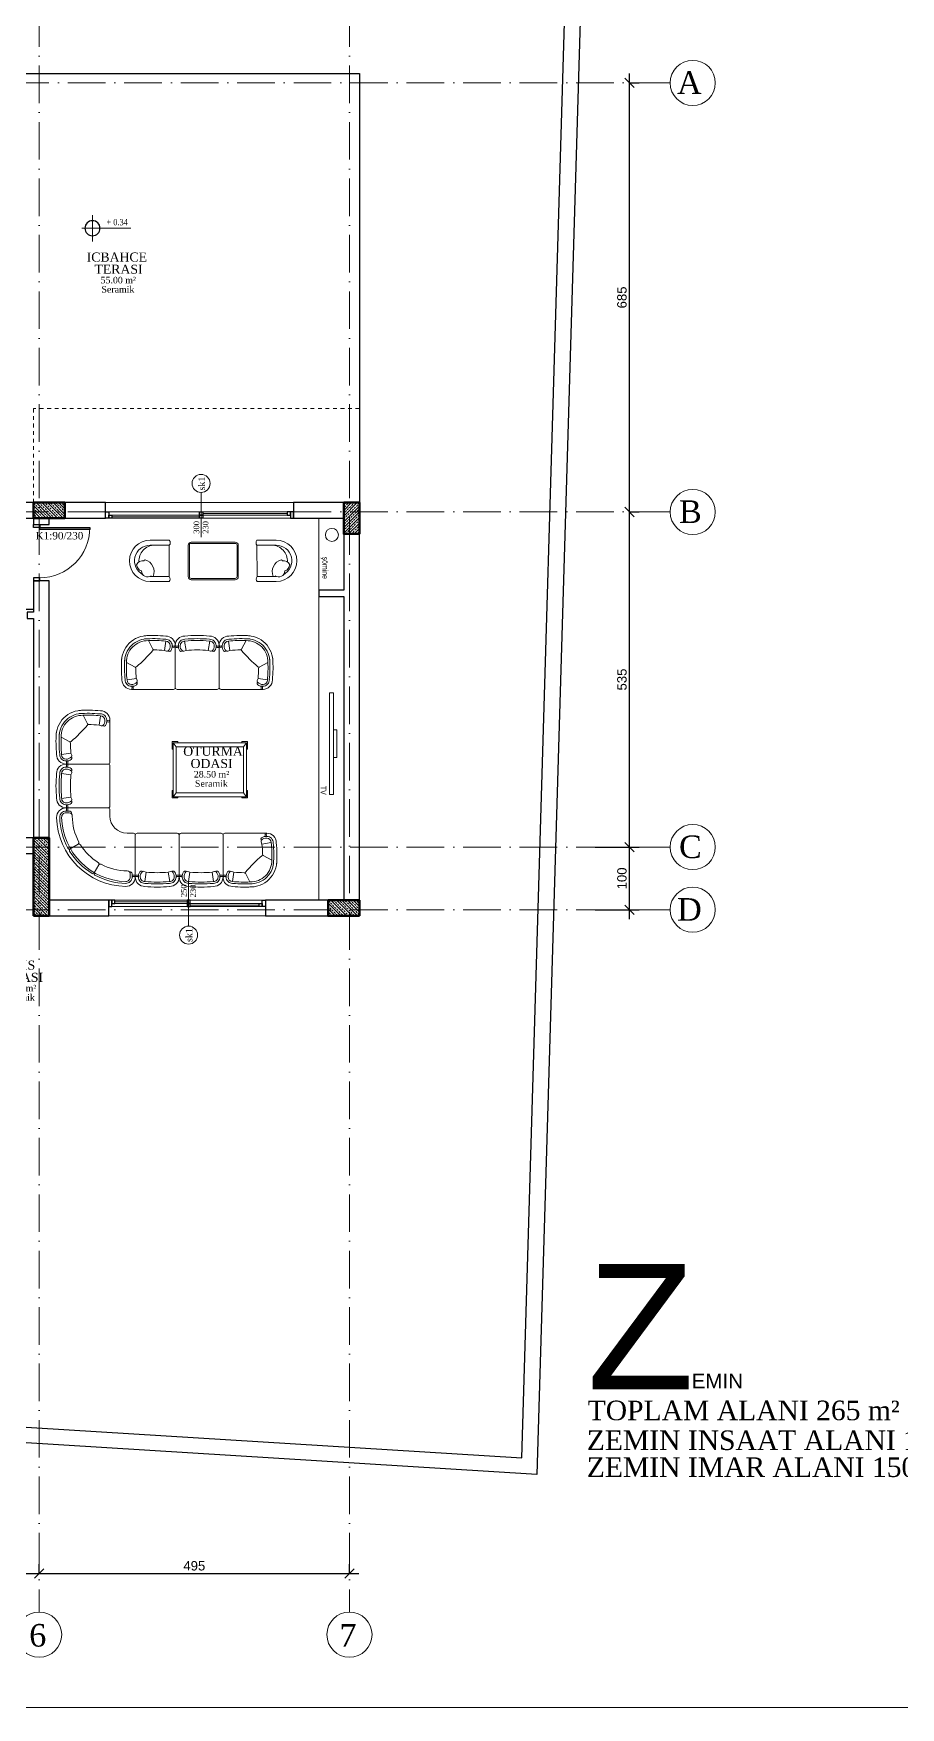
# Model space of a CAD drawing. Header units: centimetres. Extents: x 116407 to 128890, y -80763 to -76541.
# Drawn here: x 118716 to 120100, y -80579 to -77906 of the extents above; entities that cross this region are included whole.
import ezdxf
from ezdxf.enums import TextEntityAlignment as Align

# ---------------------------------------------------------------- set-up
doc = ezdxf.new("R2010")
doc.units = ezdxf.units.CM
doc.linetypes.add('ACAD_ISO10W100', pattern=[18, 12, -3, 0, -3])
doc.linetypes.add('KAPI ACILIS', pattern=[12, 6, -6])
doc.layers.get('0').update_dxf_attribs({"lineweight": 0})
for name, color, linetype, lineweight in [('00 aks yazi', 40, 'Continuous', 9), ('000 DUVAR UPDATED', 30, 'Continuous', 35), ('00_Axis', 70, 'ACAD_ISO10W100', 9), ('00_DUVAR', 150, 'Continuous', 30), ('00_tefriş', 253, 'Continuous', 9), ('00_TEXT', 255, 'Continuous', 13), ('02 MERDIVEN IZDUSUM', 50, 'Continuous', 20), ('02 MERDIVEN KORKULUK', 30, 'Continuous', 25), ('02 MERDIVEN PLAN', 90, 'Continuous', 25), ('04 DIS OLCU', 40, 'Continuous', 9), ('04 KA TAG', 171, 'Continuous', 18), ('04 PEN TAG', 71, 'Continuous', 18), ('04 pencere cam', 4, 'Continuous', 18), ('04 PENCERE DENIZLIK', 190, 'Continuous', 18), ('04 pencere kasa', 3, 'Continuous', 25), ('04 pencere plan', 2, 'Continuous', 18), ('7-Yazı-Ölçü(0.18)', 7, 'Continuous', 18), ('COLUMN4', 3, 'Continuous', 50), ('OL', 30, 'Continuous', 15), ('tarama', 2, 'Continuous', 18), ('YAZI', 7, 'Continuous', 20)]:
    doc.layers.add(name, color=color, linetype=linetype, lineweight=lineweight)
doc.layers.add('grid_yazi', color=7, linetype='Continuous')
doc.layers.add('PL', color=1, linetype='Continuous')
doc.styles.add('Arial_1', font='arial.ttf', dxfattribs={"height": 15})
doc.styles.add('doga', font='arial.ttf', dxfattribs={"height": 20})
doc.styles.add('grid_yazi', font='arial.ttf', dxfattribs={"width": 0.7})
doc.styles.get("Standard").update_dxf_attribs({"font": 'times.ttf'})
doc.dimstyles.new('Ic Olcu 1-100', dxfattribs={"dimscale": 30.48, "dimtxt": 15, "dimasz": 0.492126, "dimexe": 0.492126, "dimexo": 0.0625, "dimgap": 0.15, "dimtad": 1, "dimdec": 0, "dimzin": 0, "dimdsep": 46, "dimtxsty": 'Arial_1', "dimblk1": 'OBLIQUE', "dimblk2": 'OBLIQUE', "dimsah": 1, "dimcen": 0.09, "dimdle": 0.492126, "dimadec": 0, "dimazin": 0, "dimtfac": 1, "dimtdec": 0, "dimtix": 1, "dimtmove": 0, "dimatfit": 3, "dimfxlon": 1, "dimtvp": 1, "dimtolj": 1, "dimtzin": 0, "dimarcsym": 2})

# ---------------------------------------------------------------- blocks, each defined once
blk = doc.blocks.new('oda ismi-flat-1-flat-2-flat-1')
at = {"layer": 'YAZI'}
for tag, height, p in [('ODAISMI', 25.9, (32.8, 3.2)), ('METREKARE', 18.7, (32.6, -58.7)), ('ODAISMI', 25.9, (32.8, -31.5)), ('MALZEME', 18.7, (34.4, -85.1))]:
    blk.add_attdef(tag, text='', height=height, dxfattribs=at).set_placement(p, align=Align.CENTER)
blk = doc.blocks.new('sdvfsfd')
at = {"layer": '00_tefriş'}
for p, q in [((60669, -20830.4), (60659.9, -20830.4)), ((60659.9, -20830.4), (60659.9, -20842.5)), ((60659.9, -20842.5), (60661.2, -20842.5)), ((60661.2, -20832.1), (60666, -20838.4)), ((60661.2, -20832.1), (60661.2, -20918.6)), ((60778.6, -20832.1), (60661.2, -20832.1)), ((60666, -20838.4), (60773.8, -20838.4)), ((60666, -20912.3), (60666, -20838.4)), ((60669, -20832.1), (60669, -20830.4)), ((60770.8, -20830.4), (60770.8, -20832.1)), ((60779.9, -20830.4), (60770.8, -20830.4)), ((60773.8, -20838.4), (60778.6, -20832.1)), ((60773.8, -20838.4), (60773.8, -20912.3)), ((60778.6, -20918.6), (60778.6, -20832.1)), ((60778.6, -20842.5), (60779.9, -20842.5)), ((60779.9, -20842.5), (60779.9, -20830.4)), ((60659.9, -20908.3), (60659.9, -20920.4)), ((60661.2, -20908.3), (60659.9, -20908.3)), ((60659.9, -20920.4), (60669, -20920.4)), ((60666, -20912.3), (60661.2, -20918.6)), ((60661.2, -20918.6), (60778.6, -20918.6)), ((60773.8, -20912.3), (60666, -20912.3)), ((60669, -20920.4), (60669, -20918.6)), ((60770.8, -20918.6), (60770.8, -20920.4)), ((60770.8, -20920.4), (60779.9, -20920.4)), ((60778.6, -20918.6), (60773.8, -20912.3)), ((60779.9, -20908.3), (60778.6, -20908.3)), ((60779.9, -20920.4), (60779.9, -20908.3))]:
    blk.add_line(p, q, dxfattribs=at)
blk = doc.blocks.new('A$C707258B2')
at = {"color": 0, "linetype": 'Continuous'}
for p, q in [((0.404, 0.342), (1.074, 0.342)), ((0.404, 0.292), (0.454, 0.292)), ((1.104, 0.312), (1.104, 0.212)), ((0.404, 0.262), (0.454, 0.262)), ((0.6, -0.238), (0.47, -0.313)), ((1.479, -0.063), (1.379, -0.063)), ((1.509, -0.763), (1.509, -0.093)), ((0.929, -0.567), (0.854, -0.697)), ((1.429, -0.763), (1.429, -0.713)), ((1.459, -0.763), (1.459, -0.712))]:
    blk.add_line(p, q, dxfattribs=at)
for centre, radius, start, end in [((0.404, 0.192), 0.15, 90, 181.1754), ((0.404, 0.192), 0.1, 90, 181.1754), ((0.378, 0.317), 0.0362, 316.3972, 43.6028), ((0.368, 0.317), 0.0662, 337.8298, 22.1702), ((0.455, 0.256), 0.0357, 345.4262, 90.5555), ((1.074, 0.312), 0.03, 360, 90), ((1.379, 0.212), 1.125, 181.1754, 268.8246), ((1.379, 0.212), 1.075, 181.1754, 208.6357), ((0.404, 0.192), 0.07, 90, 181.1754), ((1.379, 0.212), 1.045, 181.1754, 268.8246), ((0.454, 0.212), 0.05, 360, 90), ((1.379, 0.212), 0.875, 180, 208.4082), ((1.379, 0.212), 0.275, 180, 270), ((0.587, -0.216), 0.025, 300, 28.4082), ((0.612, -0.259), 0.025, 31.5918, 120), ((1.379, 0.212), 0.875, 211.5918, 238.4082), ((1.479, -0.093), 0.03, 360, 90), ((0.457, -0.291), 0.025, 208.6357, 300), ((0.482, -0.334), 0.025, 120, 211.3643), ((1.379, 0.212), 1.075, 211.3643, 238.6357), ((0.907, -0.555), 0.025, 330, 58.4082), ((0.832, -0.685), 0.025, 238.6357, 330), ((0.876, -0.71), 0.025, 150, 241.3643), ((1.379, 0.212), 1.075, 241.3643, 268.8246), ((0.951, -0.58), 0.025, 61.5918, 150), ((1.379, 0.212), 0.875, 241.5918, 270), ((1.359, -0.763), 0.15, 268.8246, 360), ((1.359, -0.763), 0.1, 268.8246, 360), ((1.359, -0.763), 0.07, 268.8246, 360), ((1.379, -0.713), 0.05, 360, 90), ((1.425, -0.709), 0.0336, 354.6301, 109.3883), ((1.484, -0.799), 0.0662, 67.8298, 112.1702), ((1.484, -0.789), 0.0362, 46.3972, 133.6028)]:
    blk.add_arc(centre, radius, start, end, dxfattribs=at)
blk = doc.blocks.new('part02')
at = {"color": 0, "linetype": 'Continuous'}
for p, q in [((0, -670), (0, 0)), ((30, 30), (700, 30)), ((621, -143), (609, -109)), ((621, -143), (770, -120)), ((640, -326), (778, -399)), ((173, -591), (139, -579)), ((173, -591), (150, -740)), ((356, -610), (429, -748))]:
    blk.add_line(p, q, dxfattribs=at)
for centre, radius, start, end in [((30, 0), 30, 90, 180), ((726, 5), 56.2, 153.6122, 206.6666), ((726, 5), 36.2, 136.3972, 223.6028), ((700, -120), 150, 0, 90), ((630, -63), 25, 123.9103, 207.0392), ((655, -50), 53.2, 207.0392, 218.9983), ((632, -100), 25, 137.9934, 200), ((690, -152), 103, 84.3868, 137.9934), ((689, -151), 132, 85.4378, 123.9887), ((-1148, -320), 1778, 0.3836, 5.7165), ((700, -121), 101, 357.5006, 89.858), ((700, -120), 70, 0, 90), ((-1228, -320), 2008, 357.7349, 5.7032), ((-1148, -320), 1958, 355.8657, 5.7165), ((-1148, -320), 2008, 355.818, 5.7165), ((2220, -2190), 2454, 130.6961, 139.3039), ((439, -409), 419, 268.2181, 1.7819), ((439, -409), 369, 268.2181, 1.7819), ((439, -409), 339, 268.2181, 1.7819), ((632, -344), 20, 62, 130.6961), ((650, -308), 20, 180.3836, 242), ((25, -696), 56.2, 63.3334, 116.3878), ((25, -696), 36.2, 46.3972, 133.6028), ((150, -670), 150, 180, 271.1754), ((182, -660), 133, 146.0897, 185.6132), ((150, -670), 100, 180, 271.1754), ((93, -600), 25, 62.9608, 146.0897), ((182, -660), 103, 132.0066, 185.6132), ((150, -670), 70, 180, 270), ((80, -625), 53.2, 51.0017, 62.9608), ((130, -602), 25, 70, 132.0066), ((350, 1258), 2008, 264.2968, 272.2651), ((350, 1178), 1958, 264.2835, 274.1343), ((350, 1178), 1778, 264.2835, 269.6164), ((338, -620), 20, 28, 89.6164), ((374, -602), 20, 139.3039, 208), ((350, 1178), 2008, 264.2835, 274.182)]:
    blk.add_arc(centre, radius, start, end, dxfattribs=at)
blk = doc.blocks.new('part 01')
at = {"color": 0, "linetype": 'Continuous'}
for p, q in [((-591, 527), (-740, 550)), ((-670, 700), (0, 700)), ((-591, 527), (-579, 561)), ((30, 30), (30, 670)), ((-591, 173), (-740, 150)), ((-670, 0), (0, 0)), ((-591, 173), (-579, 139))]:
    blk.add_line(p, q, dxfattribs=at)
for centre, radius, start, end in [((1178, 350), 2008, 174.2835, 185.7165), ((-670, 550), 150, 90, 181.1754), ((1178, 350), 1958, 174.2835, 185.7165), ((-670, 550), 100, 90, 181.1754), ((1178, 350), 1928, 174.2835, 185.7165), ((-670, 550), 70, 90, 181.1754), ((-660, 518), 133, 56.0897, 95.6132), ((-696, 675), 36.2, 316.3972, 43.6028), ((-660, 518), 103, 42.0066, 95.6132), ((-706, 675), 66.2, 337.8298, 22.1702), ((-600, 607), 25, 332.9608, 56.0897), ((-625, 620), 53.2, 321.0017, 332.9608), ((-602, 570), 25, 340, 42.0066), ((0, 670), 30, 0, 90), ((1178, 350), 1778, 174.2835, 185.7165), ((-670, 150), 150, 178.8246, 270), ((-670, 150), 100, 178.8246, 270), ((-670, 150), 70, 178.8246, 270), ((-660, 182), 133, 264.3868, 303.9103), ((-660, 182), 103, 264.3868, 317.9934), ((-696, 25), 36.2, 316.3972, 43.6028), ((-706, 25), 66.2, 337.8298, 22.1702), ((-600, 93), 25, 303.9103, 27.0392), ((-602, 130), 25, 317.9934, 20), ((-625, 80), 53.2, 27.0392, 38.9983), ((0, 30), 30, 270, 0)]:
    blk.add_arc(centre, radius, start, end, dxfattribs=at)
blk = doc.blocks.new('A$C1352')
at = {"color": 0}
for points in [[(0.003, 0.053), (0.003, 0.553, -0.414214), (0.053, 0.603), (0.753, 0.603, -0.414214), (0.803, 0.553), (0.803, 0.053, -0.414214), (0.753, 0.003), (0.053, 0.003, -0.414214)], [(0.023, 0.053), (0.023, 0.553, -0.414214), (0.053, 0.583), (0.753, 0.583, -0.414214), (0.783, 0.553), (0.783, 0.053, -0.414214), (0.753, 0.023), (0.053, 0.023, -0.414214)]]:
    blk.add_lwpolyline(points, format="xyb", close=True, dxfattribs=at)
blk = doc.blocks.new('GVSEDSFDV')
at = {"layer": '00_tefriş'}
for p, q in [((77879.4, -79205.2), (77909.9, -79205.3)), ((78080.5, -79205.2), (78050, -79205.3))]:
    blk.add_line(p, q, dxfattribs=at)
for points in [[(77909.9, -79205.3, -0.369229), (77909.9, -79213.3), (77879.4, -79213.2, -1), (77879.5, -79147.2), (77910, -79147.3, -0.369229), (77910, -79155.3)], [(78050, -79205.3, 0.369229), (78050, -79213.3), (78080.5, -79213.2, 1), (78080.4, -79147.2), (78049.9, -79147.3, 0.369229), (78049.9, -79155.3)]]:
    blk.add_lwpolyline(points, format="xyb", close=True, dxfattribs=at)
for points in [[(77867.9, -79202.4, -0.785087), (77879.5, -79155.2), (77910, -79155.3)], [(78092, -79202.4, 0.785087), (78080.4, -79155.2), (78049.9, -79155.3)]]:
    blk.add_lwpolyline(points, format="xyb", dxfattribs=at)
for centre, radius, start, end in [((77886.5, -79180.3), 25, 89.9461, 183.658), ((78073.4, -79180.3), 25, 356.342, 90.0539), ((77867.4, -79190.3), 10.3, 76.6403, 159.4695), ((77869.1, -79185.7), 11.3, 184.9999, 251.3534), ((77870.9, -79179.8), 1.2, 60.6238, 203.7423), ((77866.3, -79197.4), 19.4, 337.0143, 74.2857), ((78093.6, -79197.4), 19.4, 105.7143, 202.9857), ((78089, -79179.8), 1.2, 336.2577, 119.3762), ((78092.5, -79190.3), 10.3, 20.5305, 103.3597), ((78090.8, -79185.7), 11.3, 288.6466, 355.0001), ((77875.5, -79195.9), 10, 182.9922, 304.1401), ((77879.4, -79180.2), 25, 268.8536, 269.9461), ((78084.4, -79195.9), 10, 235.8599, 357.0078), ((78080.5, -79180.2), 25, 270.0539, 271.1464)]:
    blk.add_arc(centre, radius, start, end, dxfattribs=at)
at = {"layer": '00_tefriş', "xscale": 100, "yscale": 100, "zscale": 100}
blk.add_blockref('A$C1352', (77939.7, -79210.6), dxfattribs=at)
blk = doc.blocks.new('_Oblique')
at = {"color": 0, "linetype": 'ByBlock', "lineweight": -2}
blk.add_line((-0.5, -0.5), (0.5, 0.5), dxfattribs=at)
blk = doc.blocks.new('*D28')
at = {"layer": '04 DIS OLCU', "color": 0, "lineweight": -2, "transparency": 16777216}
for p, q in [((118425.3, -80364.7), (118740.3, -80364.7)), ((118440.3, -80364.7), (118440.3, -80349.7)), ((118725.3, -80364.7), (118725.3, -80349.7))]:
    blk.add_line(p, q, dxfattribs=at)
at = {"layer": 'Defpoints', "color": 0, "transparency": 16777216}
for p in [(118440.3, -80364.7), (118725.3, -80364.7), (118725.3, -80364.7)]:
    blk.add_point(p, dxfattribs=at)
at = {"layer": '04 DIS OLCU', "color": 0, "lineweight": -2, "transparency": 16777216, "xscale": 14.9999992057106, "yscale": 14.9999992057106, "zscale": 14.9999992057106, "rotation": 180}
blk.add_blockref('_Oblique', (118440.3, -80364.7), dxfattribs=at)
at = {"layer": '04 DIS OLCU', "color": 0, "lineweight": -2, "transparency": 16777216, "xscale": 14.9999992057106, "yscale": 14.9999992057106, "zscale": 14.9999992057106}
blk.add_blockref('_Oblique', (118725.3, -80364.7), dxfattribs=at)
at = {"layer": '04 DIS OLCU', "color": 0, "transparency": 16777216, "insert": (118582.8, -80352.5), "char_height": 15, "attachment_point": 5, "style": 'Arial_1'}
blk.add_mtext('\\A1;285', dxfattribs=at)
blk = doc.blocks.new('*D29')
at = {"layer": '04 DIS OLCU', "color": 0, "lineweight": -2, "transparency": 16777216}
for p, q in [((118710.3, -80364.7), (119235.3, -80364.7)), ((118725.3, -80364.7), (118725.3, -80349.7)), ((119220.3, -80364.7), (119220.3, -80349.7))]:
    blk.add_line(p, q, dxfattribs=at)
at = {"layer": 'Defpoints', "color": 0, "transparency": 16777216}
for p in [(118725.3, -80364.7), (119220.3, -80364.7), (119220.3, -80364.7)]:
    blk.add_point(p, dxfattribs=at)
at = {"layer": '04 DIS OLCU', "color": 0, "lineweight": -2, "transparency": 16777216, "xscale": 14.9999992057106, "yscale": 14.9999992057106, "zscale": 14.9999992057106, "rotation": 180}
blk.add_blockref('_Oblique', (118725.3, -80364.7), dxfattribs=at)
at = {"layer": '04 DIS OLCU', "color": 0, "lineweight": -2, "transparency": 16777216, "xscale": 14.9999992057106, "yscale": 14.9999992057106, "zscale": 14.9999992057106}
blk.add_blockref('_Oblique', (119220.3, -80364.7), dxfattribs=at)
at = {"layer": '04 DIS OLCU', "color": 0, "transparency": 16777216, "insert": (118972.8, -80352.5), "char_height": 15, "attachment_point": 5, "style": 'Arial_1'}
blk.add_mtext('\\A1;495', dxfattribs=at)
blk = doc.blocks.new('*D42')
at = {"layer": '04 DIS OLCU', "color": 0, "lineweight": -2, "transparency": 16777216}
for p, q in [((119667.3, -79320), (119667.3, -79190)), ((119612.4, -79205), (119682.3, -79205)), ((119612.4, -79305), (119682.3, -79305))]:
    blk.add_line(p, q, dxfattribs=at)
at = {"layer": 'Defpoints', "color": 0, "transparency": 16777216}
for p in [(119610.5, -79205), (119667.3, -79205), (119610.5, -79305)]:
    blk.add_point(p, dxfattribs=at)
at = {"layer": '04 DIS OLCU', "color": 0, "lineweight": -2, "transparency": 16777216, "xscale": 14.9999992057106, "yscale": 14.9999992057106, "zscale": 14.9999992057106}
for p, rotation in [((119667.3, -79205), 90), ((119667.3, -79305), 270)]:
    blk.add_blockref('_Oblique', p, dxfattribs=dict(at, rotation=rotation))
at = {"layer": '04 DIS OLCU', "color": 0, "transparency": 16777216, "insert": (119655.1, -79255), "char_height": 15, "attachment_point": 5, "rotation": 90, "style": 'Arial_1'}
blk.add_mtext('\\A1;100', dxfattribs=at)
blk = doc.blocks.new('*D43')
at = {"layer": '04 DIS OLCU', "color": 0, "lineweight": -2, "transparency": 16777216}
for p, q in [((119667.3, -79220), (119667.3, -78655)), ((119667.3, -78670), (119682.3, -78670)), ((119612.4, -79205), (119682.3, -79205))]:
    blk.add_line(p, q, dxfattribs=at)
at = {"layer": 'Defpoints', "color": 0, "transparency": 16777216}
for p in [(119667.3, -78670), (119667.3, -78670), (119610.5, -79205)]:
    blk.add_point(p, dxfattribs=at)
at = {"layer": '04 DIS OLCU', "color": 0, "lineweight": -2, "transparency": 16777216, "xscale": 14.9999992057106, "yscale": 14.9999992057106, "zscale": 14.9999992057106}
for p, rotation in [((119667.3, -78670), 90), ((119667.3, -79205), 270)]:
    blk.add_blockref('_Oblique', p, dxfattribs=dict(at, rotation=rotation))
at = {"layer": '04 DIS OLCU', "color": 0, "transparency": 16777216, "insert": (119655.1, -78937.5), "char_height": 15, "attachment_point": 5, "rotation": 90, "style": 'Arial_1'}
blk.add_mtext('\\A1;535', dxfattribs=at)
blk = doc.blocks.new('*D44')
at = {"layer": '04 DIS OLCU', "color": 0, "lineweight": -2, "transparency": 16777216}
for p, q in [((119667.3, -78685), (119667.3, -77970)), ((119667.3, -77985), (119682.3, -77985)), ((119667.3, -78670), (119682.3, -78670))]:
    blk.add_line(p, q, dxfattribs=at)
at = {"layer": 'Defpoints', "color": 0, "transparency": 16777216}
for p in [(119667.3, -77985), (119667.3, -77985), (119667.3, -78670)]:
    blk.add_point(p, dxfattribs=at)
at = {"layer": '04 DIS OLCU', "color": 0, "lineweight": -2, "transparency": 16777216, "xscale": 14.9999992057106, "yscale": 14.9999992057106, "zscale": 14.9999992057106}
for p, rotation in [((119667.3, -77985), 90), ((119667.3, -78670), 270)]:
    blk.add_blockref('_Oblique', p, dxfattribs=dict(at, rotation=rotation))
at = {"layer": '04 DIS OLCU', "color": 0, "transparency": 16777216, "insert": (119655.1, -78327.5), "char_height": 15, "attachment_point": 5, "rotation": 90, "style": 'Arial_1'}
blk.add_mtext('\\A1;685', dxfattribs=at)

msp = doc.modelspace()

# ---------------------------------------------------------------- hatches: boundary and pattern name
at = {"layer": 'tarama'}
h = msp.add_hatch(dxfattribs=at)
h.set_pattern_fill('ANSI33', color=256, angle=270)
h.set_pattern_definition([(315, (52881.2175, 852.147), (4.49012806, 4.49012806), []), (315, (52881.2175, 847.657), (4.49012806, 4.49012806), [3.175, -1.5875])])
h.paths.add_polyline_path([(118766.2, -78680), (118766.2, -78655), (118716.2, -78655), (118716.2, -78680)])
h = msp.add_hatch(dxfattribs=at)
h.set_pattern_fill('ANSI33', color=256, angle=180)
h.set_pattern_definition([(225, (198988.318, -13528.4026), (4.49012806, -4.49012806), []), (225, (198983.828, -13528.4026), (4.49012806, -4.49012806), [3.175, -1.5875])])
h.paths.add_polyline_path([(119211.2, -78655.1), (119236.2, -78655.1), (119236.2, -78705.1), (119211.2, -78705.1)])
h = msp.add_hatch(dxfattribs=at)
h.set_pattern_fill('ANSI33', color=256, angle=270)
h.set_pattern_definition([(315, (53392.114, -102.7074), (4.49012806, 4.49012806), []), (315, (53392.114, -107.1975), (4.49012806, 4.49012806), [3.175, -1.5875])])
h.paths.add_polyline_path([(118717.1, -79314.9), (118742.1, -79314.9), (118742.1, -79189.9), (118717.1, -79189.9)])
h = msp.add_hatch(dxfattribs=at)
h.set_pattern_fill('ANSI33', color=256, angle=270)
h.set_pattern_definition([(315, (53351.2175, 217.147), (4.49012806, 4.49012806), []), (315, (53351.2175, 212.657), (4.49012806, 4.49012806), [3.175, -1.5875])])
h.paths.add_polyline_path([(119236.2, -79315), (119236.2, -79290), (119186.2, -79290), (119186.2, -79315)])

# ---------------------------------------------------------------- linework, layer by layer
at = {"layer": '00 aks yazi'}
msp.add_lwpolyline([(116406.9, -76541.3), (122537.3, -76541.3), (122537.3, -80578.7), (116406.9, -80578.7)], close=True, dxfattribs=at)
at = {"layer": '00_Axis', "linetype": 'ACAD_ISO10W100', "ltscale": 5}
for p, q in [((118725.3, -77416.8), (118725.3, -80426.4)), ((119220.3, -77416.8), (119220.3, -80426.4)), ((119732, -77985), (117050.3, -77985)), ((119732, -78670), (117050.3, -78670)), ((119732, -79205), (117050.3, -79205)), ((119732, -79305), (117050.3, -79305))]:
    msp.add_line(p, q, dxfattribs=at)
at = {"layer": '00_Axis', "linetype": 'ByBlock', "ltscale": 5}
for centre in [(119768, -77985), (119768, -78670), (119768, -79205), (119768, -79305), (118725.3, -80462.4), (119220.3, -80462.4)]:
    msp.add_circle(centre, 36, dxfattribs=at)
at = {"layer": '00_DUVAR'}
msp.add_lwpolyline([(117265.4, -80066.5), (117314.6, -76705.5), (119605.3, -77314.4), (119519.4, -80206.8), (118481.2, -80142.2), (118481.2, -80043), (118506.2, -80043), (118506.2, -80118.7), (119495.2, -80180.3), (119579.7, -77333.4), (117339.2, -76737.9), (117290.3, -80068)], dxfattribs=at)
for points in [[(118716.2, -78690), (118741.2, -78690), (118741.2, -78680), (118831.2, -78680), (118831.2, -78655), (118696.2, -78655), (118696.2, -78680), (118716.2, -78680)], [(119086.2, -79315), (119236.2, -79315), (119236.2, -78655), (119131.2, -78655), (119131.2, -78680), (119211.2, -78680), (119211.2, -78795), (119171.2, -78795), (119171.2, -78805), (119211.2, -78805), (119211.2, -79290), (119086.2, -79290)], [(118716.2, -79215), (118716.2, -79315), (118836.2, -79315), (118836.2, -79290), (118741.2, -79290), (118741.2, -78780), (118716.2, -78780), (118716.2, -78830), (118706.2, -78830), (118706.2, -78840), (118716.2, -78840), (118716.2, -79190), (118691.2, -79190), (118691.2, -79215)]]:
    msp.add_lwpolyline(points, close=True, dxfattribs=at)
at = {"layer": '00_tefriş'}
for p, q in [((119188.6, -78959), (119188.6, -79121)), ((119194.9, -78959), (119188.6, -78959)), ((119194.9, -79062), (119194.9, -78959)), ((119194.9, -79018), (119194.9, -79062)), ((119194.9, -79018), (119194.9, -79062)), ((119200.4, -79018), (119194.9, -79018)), ((119200.4, -79062), (119200.4, -79018)), ((119194.9, -79062), (119200.4, -79062)), ((119194.9, -79121), (119194.9, -79062)), ((119188.6, -79121), (119194.9, -79121))]:
    msp.add_line(p, q, dxfattribs=at)
msp.add_lwpolyline([(119171.2, -79290), (119171.2, -78680), (119211.2, -78680)], dxfattribs=at)
msp.add_circle((119192.3, -78706.6), 10.4, dxfattribs=at)
at = {"layer": '02 MERDIVEN IZDUSUM', "linetype": 'KAPI ACILIS'}
msp.add_lwpolyline([(119236.2, -78655), (119236.2, -78505), (118716.2, -78505), (118716.2, -78655)], dxfattribs=at)
at = {"layer": '02 MERDIVEN KORKULUK'}
msp.add_lwpolyline([(118456.2, -77970), (119236.2, -77970), (119236.2, -78655)], dxfattribs=at)
at = {"layer": '02 MERDIVEN PLAN'}
msp.add_lwpolyline([(118596.2, -78825), (118716.2, -78825)], dxfattribs=at)
at = {"layer": '04 PEN TAG'}
for p, q in [((118983.7, -78638.8), (118983.7, -78710)), ((118963.7, -79331.2), (118963.7, -79260))]:
    msp.add_line(p, q, dxfattribs=at)
for centre in [(118983.7, -78624.4), (118963.7, -79345.6)]:
    msp.add_circle(centre, 14.4, dxfattribs=at)
at = {"layer": '04 pencere cam'}
for p, q in [((118841.2, -78677.5), (118981.2, -78677.5)), ((118986.2, -78672.5), (119121.2, -78672.5)), ((118846.2, -79292.5), (118961.2, -79292.5)), ((118966.2, -79297.5), (119076.2, -79297.5))]:
    msp.add_line(p, q, dxfattribs=at)
at = {"layer": '04 PENCERE DENIZLIK'}
for p, q in [((119131.2, -78655), (118831.2, -78655)), ((119086.2, -79315), (118836.2, -79315))]:
    msp.add_line(p, q, dxfattribs=at)
at = {"layer": '04 pencere kasa'}
for points in [[(118836.2, -78670), (118836.2, -78680), (118831.2, -78680), (118831.2, -78670)], [(118841.2, -78675), (118841.2, -78680), (118836.2, -78680), (118836.2, -78675)], [(118841.2, -78675), (118841.2, -78680), (118836.2, -78680), (118836.2, -78675)], [(118986.2, -78670), (118986.2, -78675), (118981.2, -78675), (118981.2, -78670)], [(118986.2, -78675), (118986.2, -78680), (118981.2, -78680), (118981.2, -78675)], [(119121.2, -78670), (119121.2, -78675), (119126.2, -78675), (119126.2, -78670)], [(119126.2, -78670), (119126.2, -78680), (119131.2, -78680), (119131.2, -78670)], [(118726.2, -78695), (118716.2, -78695), (118716.2, -78690), (118726.2, -78690)], [(118806.2, -78698), (118726.2, -78698), (118726.2, -78695), (118806.2, -78695)], [(118726.2, -78775), (118716.2, -78775), (118716.2, -78780), (118726.2, -78780)], [(118841.2, -79300), (118841.2, -79290), (118836.2, -79290), (118836.2, -79300)], [(118846.2, -79295), (118846.2, -79290), (118841.2, -79290), (118841.2, -79295)], [(118846.2, -79295), (118846.2, -79290), (118841.2, -79290), (118841.2, -79295)], [(118966.2, -79295), (118966.2, -79290), (118961.2, -79290), (118961.2, -79295)], [(118966.2, -79300), (118966.2, -79295), (118961.2, -79295), (118961.2, -79300)], [(119076.2, -79300), (119076.2, -79295), (119081.2, -79295), (119081.2, -79300)], [(119081.2, -79300), (119081.2, -79290), (119086.2, -79290), (119086.2, -79300)]]:
    msp.add_lwpolyline(points, close=True, dxfattribs=at)
at = {"layer": '04 pencere plan'}
for p, q in [((118831.2, -78670), (119131.2, -78670)), ((118831.2, -78680), (119131.2, -78680)), ((118841.2, -78675), (119121.2, -78675)), ((118836.2, -79290), (119086.2, -79290)), ((118846.2, -79295), (119076.2, -79295)), ((118836.2, -79300), (119086.2, -79300))]:
    msp.add_line(p, q, dxfattribs=at)
msp.add_arc((118726.2, -78695), 80, 270, 0, dxfattribs=at)
at = {"layer": 'COLUMN4', "color": 6}
for points in [[(118766.2, -78680), (118766.2, -78655), (118716.2, -78655), (118716.2, -78680)], [(119211.2, -78655), (119236.2, -78655), (119236.2, -78705), (119211.2, -78705)], [(118716.2, -79315), (118741.2, -79315), (118741.2, -79190), (118716.2, -79190)], [(119236.2, -79315), (119236.2, -79290), (119186.2, -79290), (119186.2, -79315)]]:
    msp.add_lwpolyline(points, close=True, dxfattribs=at)
at = {"layer": 'OL', "linetype": 'Continuous'}
msp.add_line((118793.5, -78217), (118871.4, -78217), dxfattribs=at)
msp.add_lwpolyline([(118810.3, -78195.9), (118810.3, -78238.1)], dxfattribs=at)
msp.add_circle((118810.3, -78217), 12, dxfattribs=at)
at = {"layer": 'PL'}
for start, end in [(0, 180), (180, 0)]:
    msp.add_arc((118810.3, -78217), 12, start, end, dxfattribs=at)

# ---------------------------------------------------------------- block references
at = {"layer": '000 DUVAR UPDATED'}
ref = msp.add_blockref('oda ismi-flat-1-flat-2-flat-1', (118832.9, -78272.1), dxfattribs=dict(at, xscale=0.5599999999999999, yscale=0.5599999999999999, zscale=0.5599999999999999))
ref.add_attrib('METREKARE', '55.00 m²', dxfattribs={"layer": 'YAZI', "height": 10.45}).set_placement((118851.4, -78305), align=Align.CENTER)
ref.add_attrib('MALZEME', 'Seramik', dxfattribs={"layer": 'YAZI', "height": 10.45}).set_placement((118850.9, -78319.8), align=Align.CENTER)
ref.add_attrib('ODAISMI', 'TERASI', dxfattribs={"layer": 'YAZI', "height": 14.52}).set_placement((118851.9, -78289.7), align=Align.CENTER)
ref.add_attrib('ODAISMI', 'ICBAHCE', dxfattribs={"layer": 'YAZI', "height": 14.52}).set_placement((118849.2, -78270.3), align=Align.CENTER)
ref = msp.add_blockref('oda ismi-flat-1-flat-2-flat-1', (119019, -79061.1), dxfattribs=dict(at, xscale=-0.5599999999999999, yscale=0.5599999999999999, zscale=0.5599999999999999))
ref.add_attrib('METREKARE', '28.50 m²', dxfattribs={"layer": 'YAZI', "height": 10.45}).set_placement((119000.2, -79094), align=Align.CENTER)
ref.add_attrib('MALZEME', 'Seramik', dxfattribs={"layer": 'YAZI', "height": 10.45}).set_placement((119000.1, -79108.8), align=Align.CENTER)
ref.add_attrib('ODAISMI', 'ODASI', dxfattribs={"layer": 'YAZI', "height": 14.52}).set_placement((119000.3, -79078.8), align=Align.CENTER)
ref.add_attrib('ODAISMI', 'OTURMA', dxfattribs={"layer": 'YAZI', "height": 14.52}).set_placement((119002.6, -79059.3), align=Align.CENTER)
ref = msp.add_blockref('oda ismi-flat-1-flat-2-flat-1', (118674, -79402.5), dxfattribs=dict(at, xscale=0.5599999999999999, yscale=0.5599999999999999, zscale=0.5599999999999999))
ref.add_attrib('METREKARE', '18.00 m²', dxfattribs={"layer": 'YAZI', "height": 10.45}).set_placement((118692.5, -79435.4), align=Align.CENTER)
ref.add_attrib('MALZEME', 'Seramik', dxfattribs={"layer": 'YAZI', "height": 10.45}).set_placement((118692, -79450.2), align=Align.CENTER)
ref.add_attrib('ODAISMI', 'TERASI', dxfattribs={"layer": 'YAZI', "height": 14.52}).set_placement((118693.1, -79420.2), align=Align.CENTER)
ref.add_attrib('ODAISMI', 'GIRIS', dxfattribs={"layer": 'YAZI', "height": 14.52}).set_placement((118690.3, -79400.7), align=Align.CENTER)
at = {"layer": '00_DUVAR'}
msp.add_blockref('GVSEDSFDV', (41022.9, 432.2), dxfattribs=at)
at = {"layer": '00_tefriş'}
for name, p, xscale, yscale, zscale, rotation in [('part02', (118942.4, -78950.2), 0.1, 0.1, 0.1, 180), ('part 01', (118942.4, -78950.2), 0.1, 0.1, 0.1, 270), ('part02', (119012.4, -78950.2), -0.1, 0.1, 0.1, 180), ('part02', (118835.1, -79072.4), -0.1, 0.1, 0.1, 269.9999999999968), ('A$C707258B2', (118844.4, -79293.3), -100, 100, 100, 269.9999999999968), ('part 01', (118878.6, -79185.9), -0.1, 0.1, 0.1, 270), ('part 01', (118948.6, -79185.9), -0.1, 0.1, 0.1, 270)]:
    msp.add_blockref(name, p, dxfattribs=dict(at, xscale=xscale, yscale=yscale, zscale=zscale, rotation=rotation))
at = {"layer": '00_tefriş', "rotation": 180}
msp.add_blockref('sdvfsfd', (179717.4, -99957), dxfattribs=at)
at = {"layer": '00_tefriş', "xscale": 0.1, "yscale": 0.1, "zscale": 0.1}
for name, p in [('part 01', (118835.1, -79142.4)), ('part02', (119018.6, -79185.9))]:
    msp.add_blockref(name, p, dxfattribs=at)

# ---------------------------------------------------------------- texts
at = {"layer": '00 aks yazi', "char_height": 36, "width": 76.753, "attachment_point": 3}
for s, insert in [('A', (119782.4, -77966.5)), ('B', (119782.4, -78651.5)), ('C', (119782.4, -79186.5)), ('D', (119782.4, -79286.5)), ('6', (118736.6, -80445.4)), ('7', (119231.6, -80445.4))]:
    msp.add_mtext(s, dxfattribs=dict(at, insert=insert))
at = {"layer": '00_TEXT', "style": 'doga'}
for s, height, p in [('Z', 200, (119599.4, -80070.8)), ('Z', 200, (119599.4, -80070.9)), ('EMIN', 23.42, (119766.4, -80069.1))]:
    msp.add_text(s, height=height, dxfattribs=at).set_placement(p)
at = {"layer": '00_TEXT'}
for s, p in [('TOPLAM ALANI 265 m²', (119600.4, -80120)), ('ZEMIN INSAAT ALANI 150 m²', (119599, -80167.6)), ('ZEMIN IMAR ALANI 150 m²', (119599, -80210.6))]:
    msp.add_text(s, height=31.25, dxfattribs=at).set_placement(p)
at = {"layer": '04 KA TAG', "width": 0.990646}
msp.add_text('K1:90/230', height=11.89, dxfattribs=at).set_placement((118795.7, -78713.8), align=Align.RIGHT)
at = {"layer": '04 PEN TAG', "color": 5}
for p in [(118984.3, -78624.6), (118964.3, -79345.5)]:
    msp.add_text('sk1', height=10.5, rotation=90, dxfattribs=at).set_placement(p, align=Align.MIDDLE)
at = {"layer": '04 PEN TAG', "color": 3}
for s, p in [('300', (118980.6, -78704.8)), ('250', (118960.6, -79284.9))]:
    msp.add_text(s, height=9, rotation=90, dxfattribs=at).set_placement(p)
at = {"layer": '04 PEN TAG', "color": 1}
for p in [(118995.3, -78694.7), (118975.3, -79275.1)]:
    msp.add_text('230', height=9, rotation=90, dxfattribs=at).set_placement(p, align=Align.CENTER)
at = {"layer": '7-Yazı-Ölçü(0.18)', "width": 0.75}
msp.add_text('+ 0.34', height=10, dxfattribs=at).set_placement((118832.8, -78212.2))
at = {"layer": 'grid_yazi', "style": 'grid_yazi', "width": 0.7}
msp.add_text('TV', height=9, rotation=270, dxfattribs=at).set_placement((119174.2, -79107.4))
at = {"layer": 'grid_yazi', "insert": (119180.4, -78759.1), "char_height": 9, "width": 124.482, "attachment_point": 5, "rotation": 270, "style": 'grid_yazi'}
msp.add_mtext('şömine', dxfattribs=at)

# ---------------------------------------------------------------- dimensions: what is measured, and where the dimension line sits
at = {"layer": '04 DIS OLCU'}
for base, p1, p2, picture, middle in [((119667.3, -77985), (119667.3, -78670), (119667.3, -77985), '*D44', (119655.1, -78327.5)), ((119667.3, -78670), (119610.5, -79205), (119667.3, -78670), '*D43', (119655.1, -78937.5)), ((119667.3, -79205), (119610.5, -79305), (119610.5, -79205), '*D42', (119655.1, -79255))]:
    dim = msp.add_linear_dim(base=base, p1=p1, p2=p2, angle=90, dimstyle='Ic Olcu 1-100', override={"dimpost": '<>', "dimtmove": 1}, dxfattribs=at)
    dim.commit()
    dim.dimension.update_dxf_attribs({"geometry": picture, "text_midpoint": middle})
for base, p1, p2, picture, middle in [((118725.3, -80364.7), (118440.3, -80364.7), (118725.3, -80364.7), '*D28', (118582.8, -80352.5)), ((119220.3, -80364.7), (118725.3, -80364.7), (119220.3, -80364.7), '*D29', (118972.8, -80352.5))]:
    dim = msp.add_linear_dim(base=base, p1=p1, p2=p2, dimstyle='Ic Olcu 1-100', override={"dimpost": '<>', "dimtmove": 1}, dxfattribs=at)
    dim.commit()
    dim.dimension.update_dxf_attribs({"geometry": picture, "text_midpoint": middle})

doc.saveas('drawing.dxf')
